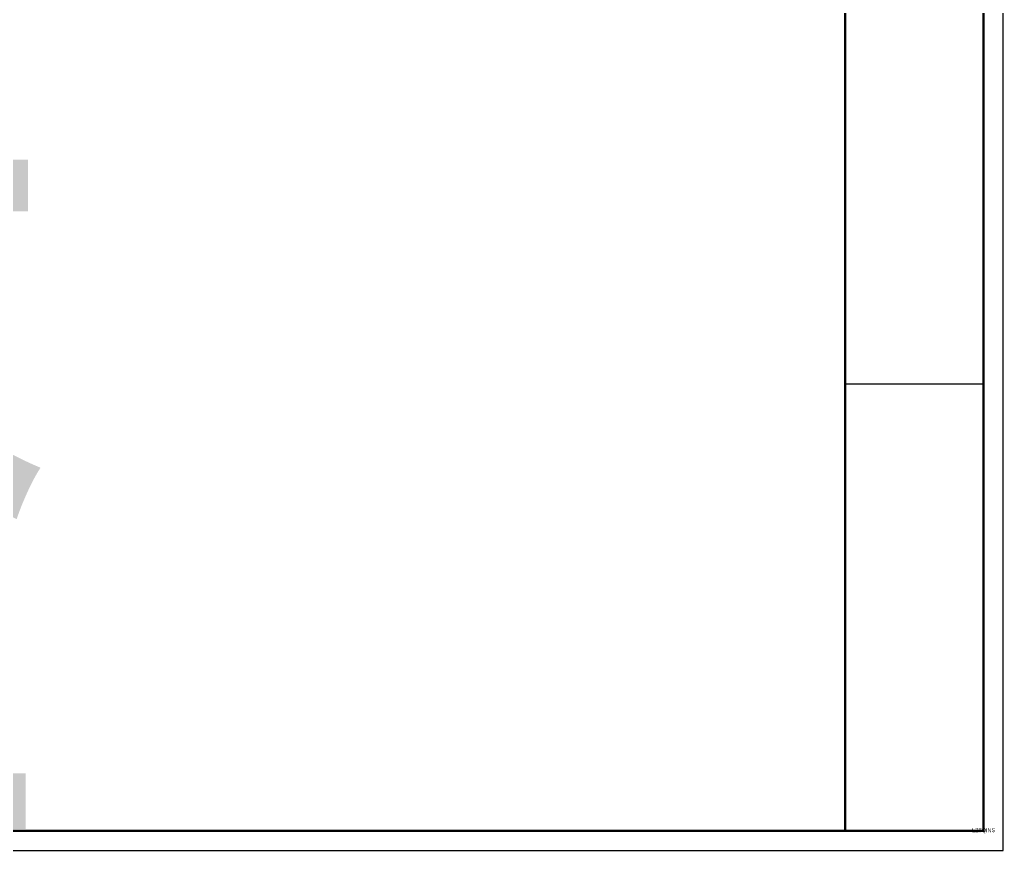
# Model space of a CAD drawing. Extents: x 0 to 1486, y -2 to 841.
# Drawn here: x 988.4 to 1486, y -0.4 to 420.3 of the extents above; entities that cross this region are included whole.
import ezdxf
from ezdxf.enums import TextEntityAlignment as Align

# ---------------------------------------------------------------- set-up
doc = ezdxf.new("R2010")
doc.units = 0
doc.header["$LTSCALE"] = 10
doc.header["$MEASUREMENT"] = 0
doc.layers.add('A-ANNO-TTLB', color=7, linetype='Continuous')
doc.layers.add('BTTK', color=7, linetype='Continuous')
doc.styles.get("Standard").update_dxf_attribs({"font": 'gbenor.shx', "bigfont": 'gbcbig.shx'})
doc.styles.add('XN_02', font='STZHONGS.TTF', dxfattribs={"width": 0.8})

msp = doc.modelspace()

# ---------------------------------------------------------------- linework, layer by layer
at = {"layer": 'BTTK'}
msp.add_line((1406, 98), (1406, 10), dxfattribs=at)
msp.add_lwpolyline([(0, 0), (1486, 0), (1486, 841), (0, 841)], close=True, dxfattribs=at)
at = {"layer": 'BTTK', "const_width": 1.2}
msp.add_lwpolyline([(25, 10), (1476, 10), (1476, 831), (25, 831)], close=True, dxfattribs=at)
at = {"layer": 'BTTK'}
for points, const_width in [([(1406, 831), (1406, 10)], 1.2), ([(1406, 236), (1476, 236)], 0.6)]:
    msp.add_lwpolyline(points, dxfattribs=dict(at, const_width=const_width))
msp.add_lwpolyline([(1406, 10), (1476, 10), (1476, 831), (1406, 831)], dxfattribs=at)

# ---------------------------------------------------------------- texts
at = {"layer": 'A-ANNO-TTLB', "flags": 1}
msp.add_attdef('是否会签', (0, 0), '', height=350, dxfattribs=at)
at = {"layer": 'BTTK', "style": 'XN_02'}
msp.add_attdef('LZTQINS', text='', height=2, dxfattribs=at).set_placement((1476, 10), align=Align.MIDDLE)

doc.saveas('drawing.dxf')
